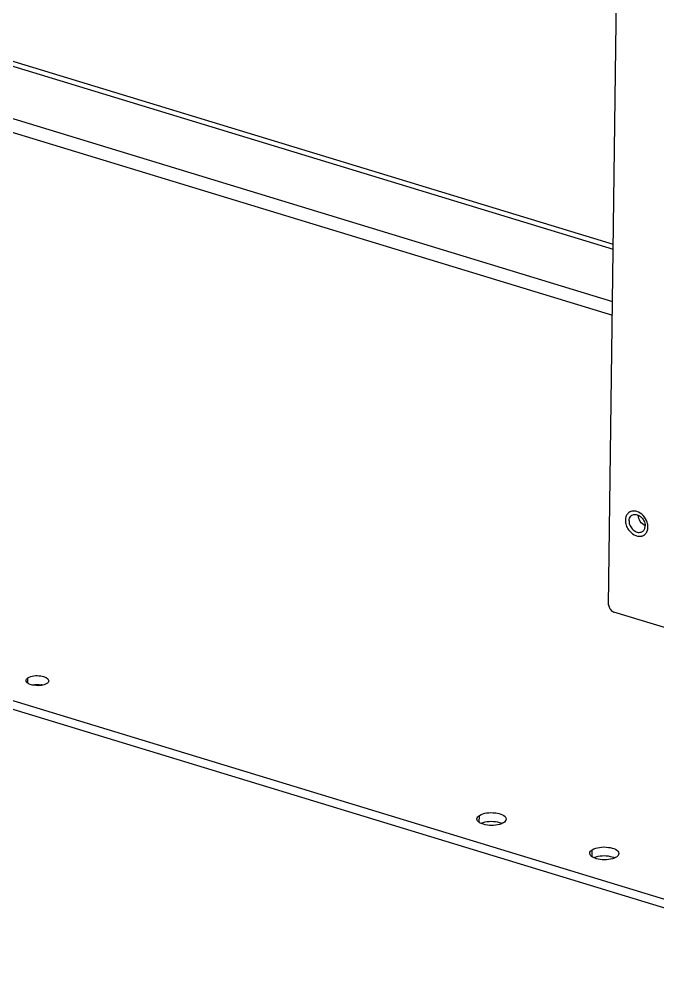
# Model space of a CAD drawing. Header units: millimetres. Extents: x -177 to 18421, y -5017 to 3255.
# Drawn here: x 4788.68 to 4813.37, y 1924.16 to 1961.25 of the extents above; entities that cross this region are included whole.
import ezdxf

# ---------------------------------------------------------------- set-up
doc = ezdxf.new("R2010")
doc.units = ezdxf.units.MM
doc.header["$LTSCALE"] = 46.255
doc.layers.get('0').update_dxf_attribs({"linetype": 'CONTINUOUS'})
doc.layers.add('02___PRT_ALL_AXES', color=7, linetype='CONTINUOUS')

msp = doc.modelspace()

# ---------------------------------------------------------------- linework, layer by layer
at = {"color": 3, "linetype": 'Continuous'}
for p, q in [((4811.47, 1938.595), (4812.048, 1983.659)), ((4753.304, 1970.336), (4811.649, 1952.551)), ((4729.092, 1952.637), (4822.507, 1924.162)), ((4813.753, 1937.674), (4811.675, 1938.307))]:
    msp.add_line(p, q, dxfattribs=at)
at = {"color": 7, "linetype": 'Continuous'}
for p, q in [((4753.095, 1970.201), (4811.647, 1952.353)), ((4752.17, 1967.918), (4811.614, 1949.799)), ((4785.482, 1958.301), (4811.621, 1950.333)), ((4729.096, 1952.974), (4822.512, 1924.499))]:
    msp.add_line(p, q, dxfattribs=at)
msp.add_open_spline([(4812.883, 1941.653), (4812.806, 1941.688), (4812.674, 1941.809), (4812.617, 1941.979), (4812.617, 1942.064)], degree=3, knots=[0, 0, 0, 0, 0.500026, 1, 1, 1, 1], dxfattribs=at)
at = {"color": 3, "linetype": 'Continuous'}
msp.add_open_spline([(4811.47, 1938.595), (4811.469, 1938.477), (4811.563, 1938.341), (4811.675, 1938.307)], degree=3, dxfattribs=at)
at = {"layer": '02___PRT_ALL_AXES', "color": 7, "linetype": 'Continuous'}
for p, q in [((4812.117, 1941.864), (4812.134, 1941.875)), ((4789.016, 1935.564), (4789.019, 1935.767)), ((4806.468, 1930.176), (4806.472, 1930.447)), ((4810.832, 1928.846), (4810.835, 1929.117))]:
    msp.add_line(p, q, dxfattribs=at)
at = {"layer": '02___PRT_ALL_AXES', "color": 3, "linetype": 'Continuous'}
for centre, radius, start, end in [((4812.437, 1941.898), 0.323, 98.0679, 103.0684), ((4812.467, 1941.894), 0.344, 147.7324, 155.9293), ((4812.45, 1941.904), 0.325, 142.1678, 147.7027), ((4812.427, 1941.925), 0.293, 122.9468, 126.6975), ((4812.428, 1941.923), 0.295, 118.9763, 122.9457), ((4812.43, 1941.921), 0.299, 114.9561, 118.9753), ((4812.434, 1941.912), 0.308, 103.0231, 114.9079), ((4812.67, 1941.563), 0.321, 278.0607, 284.3282), ((4812.68, 1941.537), 0.293, 302.9462, 307.3869), ((4812.679, 1941.538), 0.295, 307.3926, 310.736), ((4789.395, 1934.715), 0.795, 76.4142, 79.905)]:
    msp.add_arc(centre, radius, start, end, dxfattribs=at)
at = {"layer": '02___PRT_ALL_AXES', "color": 7, "linetype": 'Continuous'}
for centre, radius, start, end in [((4812.486, 1941.877), 0.216, 132.8386, 135.7666), ((4812.483, 1941.879), 0.212, 122.953, 132.8409), ((4812.659, 1941.607), 0.213, 289.9917, 302.8719)]:
    msp.add_arc(centre, radius, start, end, dxfattribs=at)
at = {"layer": '02___PRT_ALL_AXES', "color": 3, "linetype": 'Continuous'}
for points in [[(4812.559, 1942.202), (4812.506, 1942.219), (4812.447, 1942.225), (4812.392, 1942.217)], [(4812.117, 1941.864), (4812.116, 1941.8), (4812.128, 1941.735), (4812.148, 1941.673)], [(4812.153, 1942.034), (4812.129, 1941.981), (4812.118, 1941.922), (4812.117, 1941.864)], [(4812.959, 1941.788), (4812.899, 1941.97), (4812.743, 1942.146), (4812.559, 1942.202)], [(4812.99, 1941.598), (4812.991, 1941.662), (4812.979, 1941.727), (4812.959, 1941.788)], [(4812.96, 1941.442), (4812.98, 1941.491), (4812.989, 1941.545), (4812.99, 1941.598)], [(4789.18, 1935.494), (4789.296, 1935.518), (4789.418, 1935.519), (4789.534, 1935.498)], [(4806.532, 1930.145), (4806.561, 1930.158), (4806.592, 1930.169), (4806.623, 1930.177)], [(4806.623, 1930.177), (4806.823, 1930.234), (4807.048, 1930.232), (4807.248, 1930.171)], [(4807.248, 1930.171), (4807.28, 1930.161), (4807.312, 1930.149), (4807.343, 1930.135)], [(4810.986, 1928.847), (4811.186, 1928.904), (4811.412, 1928.902), (4811.611, 1928.841)], [(4810.895, 1928.815), (4810.925, 1928.828), (4810.955, 1928.839), (4810.986, 1928.847)], [(4811.611, 1928.841), (4811.643, 1928.831), (4811.675, 1928.819), (4811.706, 1928.805)]]:
    msp.add_open_spline(points, degree=3, dxfattribs=at)
for points, knots in [([(4812.252, 1942.16), (4812.241, 1942.152), (4812.22, 1942.135), (4812.202, 1942.114), (4812.194, 1942.103)], [0, 0, 0, 0, 0.497005, 1, 1, 1, 1]), ([(4812.148, 1941.673), (4812.169, 1941.609), (4812.277, 1941.39), (4812.538, 1941.22), (4812.715, 1941.245)], [0, 0, 0, 0, 0.276148, 1, 1, 1, 1]), ([(4812.749, 1941.251), (4812.765, 1941.255), (4812.796, 1941.266), (4812.825, 1941.282), (4812.839, 1941.291)], [0, 0, 0, 0, 0.502927, 1, 1, 1, 1]), ([(4812.871, 1941.314), (4812.881, 1941.323), (4812.9, 1941.342), (4812.916, 1941.363), (4812.924, 1941.374)], [0, 0, 0, 0, 0.496238, 1, 1, 1, 1]), ([(4812.924, 1941.374), (4812.931, 1941.384), (4812.945, 1941.407), (4812.956, 1941.43), (4812.96, 1941.442)], [0, 0, 0, 0, 0.493896, 1, 1, 1, 1])]:
    msp.add_open_spline(points, degree=3, knots=knots, dxfattribs=at)
at = {"layer": '02___PRT_ALL_AXES', "color": 7, "linetype": 'Continuous'}
for points, knots in [([(4812.26, 1941.838), (4812.26, 1941.874), (4812.271, 1941.943), (4812.308, 1942.004), (4812.331, 1942.027)], [0, 0, 0, 0, 0.523014, 1, 1, 1, 1]), ([(4812.368, 1942.057), (4812.39, 1942.072), (4812.443, 1942.093), (4812.532, 1942.094), (4812.622, 1942.066), (4812.737, 1941.994), (4812.847, 1941.855), (4812.884, 1941.716), (4812.883, 1941.648)], [0, 0, 0, 0, 0.104499, 0.215014, 0.334952, 0.464329, 0.737174, 1, 1, 1, 1]), ([(4812.26, 1941.838), (4812.259, 1941.775), (4812.29, 1941.646), (4812.387, 1941.513), (4812.489, 1941.436), (4812.572, 1941.401), (4812.655, 1941.389), (4812.708, 1941.398), (4812.732, 1941.407)], [0, 0, 0, 0, 0.258485, 0.528672, 0.658837, 0.781056, 0.894283, 1, 1, 1, 1]), ([(4812.775, 1941.428), (4812.792, 1941.439), (4812.823, 1941.466), (4812.869, 1941.537), (4812.883, 1941.603), (4812.883, 1941.648)], [0, 0, 0, 0, 0.234321, 0.476309, 1, 1, 1, 1]), ([(4788.965, 1935.603), (4788.959, 1935.612), (4788.948, 1935.631), (4788.945, 1935.652), (4788.945, 1935.663)], [0, 0, 0, 0, 0.522174, 1, 1, 1, 1]), ([(4789.019, 1935.767), (4789.158, 1935.858), (4789.426, 1935.879), (4789.822, 1935.771), (4789.82, 1935.651)], [0, 0, 0, 0, 0.578847, 1, 1, 1, 1]), ([(4789.746, 1935.546), (4789.715, 1935.526), (4789.55, 1935.457), (4789.364, 1935.454), (4789.226, 1935.478)], [0, 0, 0, 0, 0.208556, 1, 1, 1, 1]), ([(4806.472, 1930.447), (4806.554, 1930.501), (4806.778, 1930.556), (4807.11, 1930.561), (4807.504, 1930.453), (4807.502, 1930.298)], [0, 0, 0, 0, 0.264203, 0.581772, 1, 1, 1, 1]), ([(4806.388, 1930.262), (4806.384, 1930.27), (4806.379, 1930.287), (4806.377, 1930.304), (4806.377, 1930.312)], [0, 0, 0, 0, 0.509909, 1, 1, 1, 1]), ([(4810.751, 1928.932), (4810.747, 1928.94), (4810.742, 1928.957), (4810.74, 1928.974), (4810.74, 1928.982)], [0, 0, 0, 0, 0.509909, 1, 1, 1, 1]), ([(4810.835, 1929.117), (4810.917, 1929.171), (4811.141, 1929.226), (4811.473, 1929.231), (4811.867, 1929.123), (4811.865, 1928.968)], [0, 0, 0, 0, 0.264203, 0.581772, 1, 1, 1, 1])]:
    msp.add_open_spline(points, degree=3, knots=knots, dxfattribs=at)
for points in [[(4788.945, 1935.663), (4788.946, 1935.705), (4788.983, 1935.744), (4789.019, 1935.767)], [(4789.064, 1935.528), (4789.027, 1935.546), (4788.99, 1935.569), (4788.965, 1935.603)], [(4789.82, 1935.651), (4789.819, 1935.608), (4789.782, 1935.569), (4789.746, 1935.546)], [(4789.226, 1935.478), (4789.171, 1935.488), (4789.115, 1935.503), (4789.064, 1935.528)], [(4806.377, 1930.312), (4806.378, 1930.367), (4806.426, 1930.417), (4806.472, 1930.447)], [(4806.471, 1930.172), (4806.437, 1930.195), (4806.404, 1930.225), (4806.388, 1930.262)], [(4806.627, 1930.102), (4806.572, 1930.119), (4806.519, 1930.141), (4806.471, 1930.172)], [(4807.252, 1930.096), (4807.051, 1930.039), (4806.826, 1930.042), (4806.627, 1930.102)], [(4807.407, 1930.162), (4807.36, 1930.132), (4807.306, 1930.111), (4807.252, 1930.096)], [(4807.502, 1930.298), (4807.501, 1930.243), (4807.453, 1930.192), (4807.407, 1930.162)], [(4810.74, 1928.982), (4810.741, 1929.037), (4810.789, 1929.087), (4810.835, 1929.117)], [(4810.835, 1928.842), (4810.801, 1928.865), (4810.768, 1928.895), (4810.751, 1928.932)], [(4811.865, 1928.968), (4811.864, 1928.913), (4811.816, 1928.862), (4811.77, 1928.832)], [(4810.99, 1928.772), (4810.936, 1928.789), (4810.882, 1928.811), (4810.835, 1928.842)], [(4811.615, 1928.766), (4811.414, 1928.709), (4811.189, 1928.712), (4810.99, 1928.772)], [(4811.77, 1928.832), (4811.723, 1928.802), (4811.669, 1928.781), (4811.615, 1928.766)]]:
    msp.add_open_spline(points, degree=3, dxfattribs=at)

doc.saveas('drawing.dxf')
